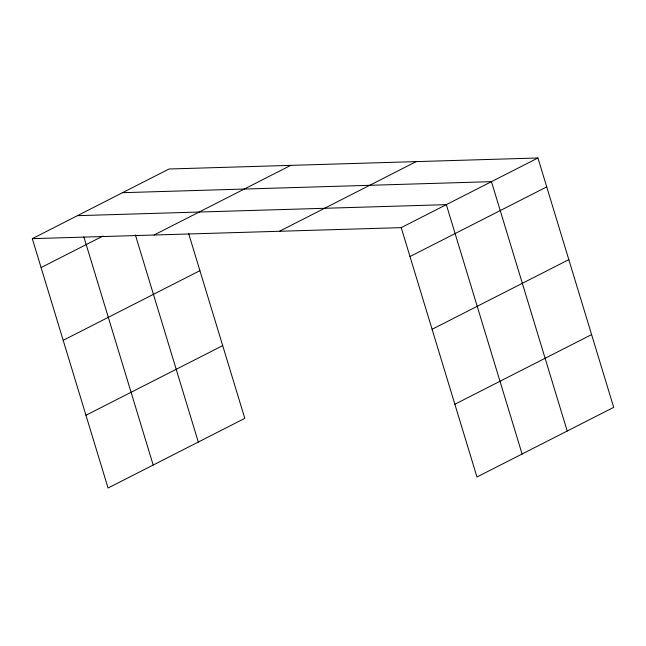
<?xml version="1.0" encoding="UTF-8"?>
<svg xmlns="http://www.w3.org/2000/svg" width="646" height="646" viewBox="0 0 646 646"><rect width="100%" height="100%" fill="white"/><g stroke="black" fill="none" stroke-linecap="round" stroke-linejoin="round"><path stroke-width="0.97" d="M32.3 238.657L169.034 169.002L537.94 157.979L613.7 407.343L476.966 476.998L401.206 227.634L32.3 238.657L108.06 488.021L244.794 418.366L188.575 233.327M41.086 267.565L103.013 236.016M154.039 235.015L290.773 165.368M63.187 340.313L199.921 270.658M279.468 231.268L416.202 161.621M401.206 227.634L537.94 157.979M85.958 415.265L222.692 345.618M409.992 256.543L546.718 186.896M432.093 329.29L568.827 259.644M454.865 404.251L591.599 334.596M122.546 192.686L491.453 181.663L567.212 431.027M77.423 215.667L446.329 204.653L522.089 454.009M135.394 234.991L198.306 442.05M83.859 236.872L153.183 465.031"/></g></svg>
